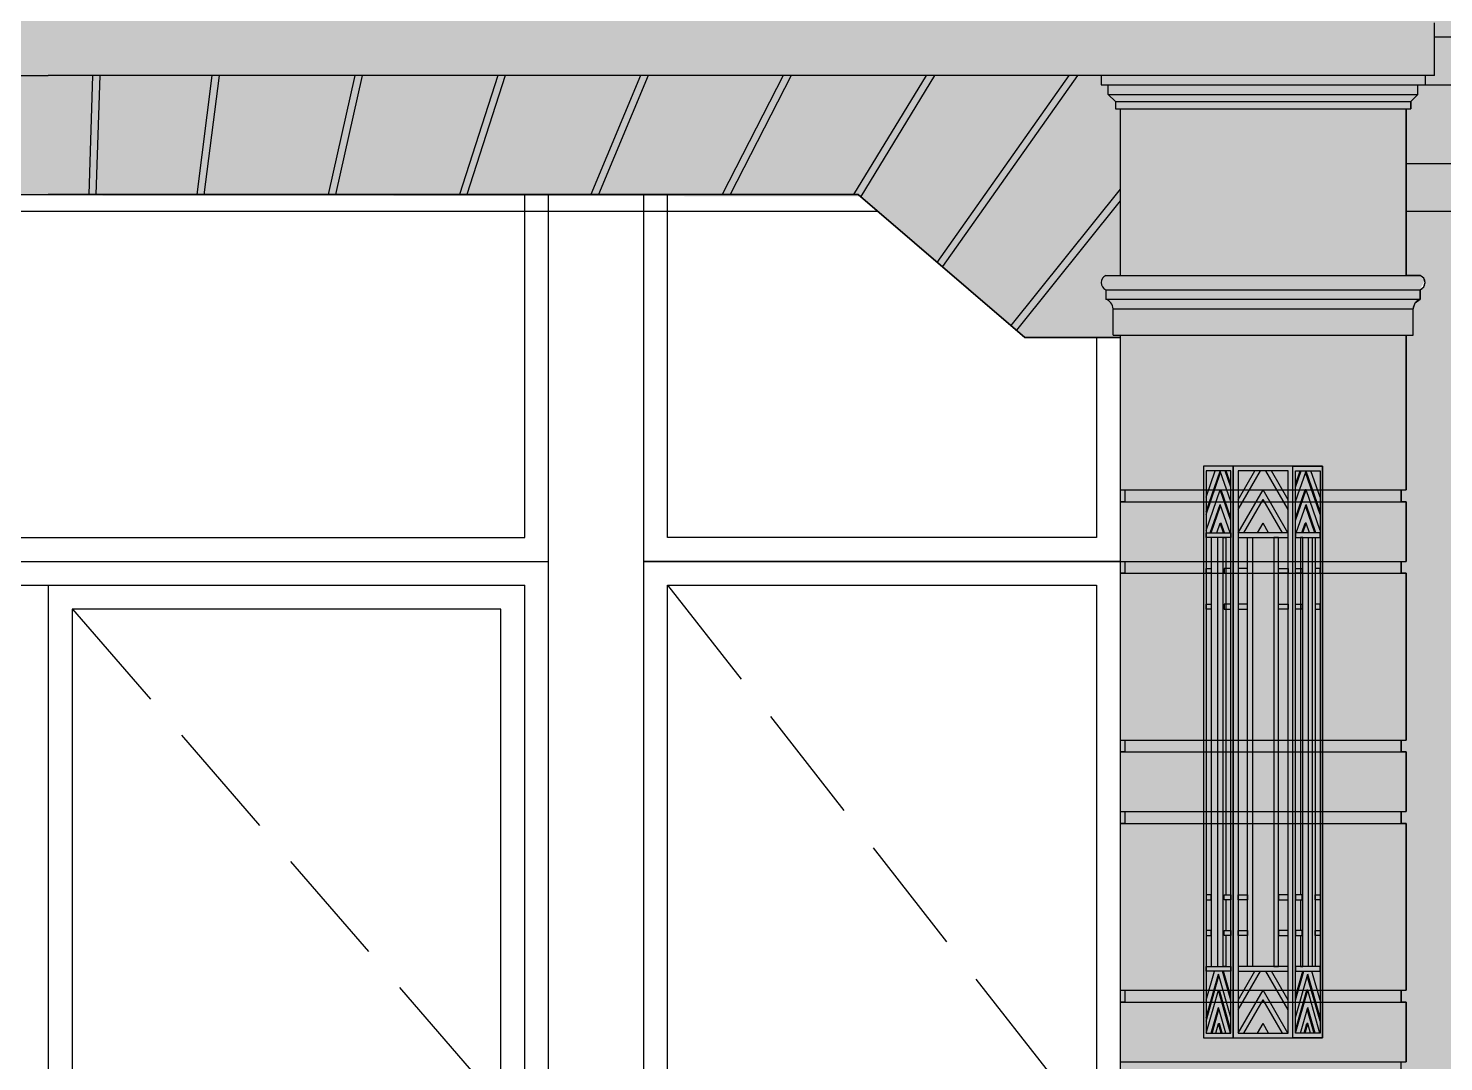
# Model space of a CAD drawing. Extents: x -12446 to 284554, y -295110 to 165007.
# Drawn here: x 18462 to 21433, y -260904 to -258736 of the extents above; entities that cross this region are included whole.
import ezdxf

# ---------------------------------------------------------------- set-up
doc = ezdxf.new("R2010")
doc.units = 0
doc.header["$LTSCALE"] = 1000
doc.linetypes.add('AX-14-E$0$AX-85-M02$0$DASH', pattern=[0.35, 0.25, -0.1])
doc.layers.get('0').update_dxf_attribs({"linetype": 'CONTINUOUS'})
for name, color, linetype in [('A-Anno-Note', 241, 'CONTINUOUS'), ('AX-14-comp-tc$0$AX-T-LMCZ-Z$1$AX-13-E01-E03$0$家具与填充', 251, 'CONTINUOUS'), ('AX-14-E$0$A-Detl-Fine', 152, 'CONTINUOUS'), ('AX-14-E$0$A-Detl-Patt', 8, 'CONTINUOUS'), ('AX-14-E$0$A-Detl-Thin', 131, 'CONTINUOUS'), ('AX-14-E$0$A-elev-MAIN', 4, 'CONTINUOUS'), ('AX-14-E$0$A-elev-XFINE', 8, 'CONTINUOUS'), ('AX-14-E$0$装饰灯具', 253, 'CONTINUOUS')]:
    doc.layers.add(name, color=color, linetype=linetype)

# ---------------------------------------------------------------- blocks, each defined once
blk = doc.blocks.new('AX-14-E$0$AGSSHDSHDHDHD')
at = {"layer": 'AX-14-E$0$A-Detl-Thin'}
for p, q in [((12050.00013295919, 100.0001289033098), (20650.00013281891, 100.0001289033098)), ((12050.00013295919, 0.0001289033098146319), (20650.00013281891, 0.0001289033098146319))]:
    blk.add_line(p, q, dxfattribs=at)
blk = doc.blocks.new('AX-14-E$0$A$C78EB6178')
at = {"layer": 'AX-14-E$0$A-Detl-Fine'}
for points in [[(15499.99424889125, 2750.001030202431), (17499.99424889125, 2750.001030202431), (17499.99424889125, 3550.001030202315), (15499.99424889125, 3550.001030202315)], [(17799.99556370638, 3550.001085211348), (18699.99556370638, 3550.001085211348), (18699.99556370638, 2750.001085211465), (17799.99556370638, 2750.001085211465)], [(17799.99556370638, 2650.001085211465), (18699.99556370638, 2650.001085211465), (18699.99556370638, 350.0010852113483), (17799.99556370638, 350.0010852113483)], [(17449.99424889125, 2600.001030202431), (16549.99424889125, 2600.001030202431), (16549.99424889125, 403.0009717717185), (17449.99424889125, 403.0009717717185)]]:
    blk.add_lwpolyline(points, close=True, dxfattribs=at)
for points in [[(16499.99424889125, 2650.001030202431), (16499.99424889125, 353.0009717717185), (15499.99424889125, 353.0009717717185), (15499.99424889125, 2650.001030202431), (17499.99424889125, 2650.001030202431)], [(16499.99424889125, 2650.001030202431), (16499.99424889125, 353.0009717717185), (17499.99424889125, 353.0009717717185), (17499.99424889125, 2650.001030202431)]]:
    blk.add_lwpolyline(points, dxfattribs=at)
at = {"layer": 'AX-14-E$0$A-Detl-Patt', "linetype": 'AX-14-E$0$AX-85-M02$0$DASH'}
for points in [[(17799.99556370638, 2650.001085211465), (18699.99556370638, 1500.001085211348), (17799.99556370638, 350.0010852113483)], [(16550.84170651913, 2600.001030202431), (17499.99424889125, 1501.501000987075), (16499.99424889125, 353.0009717717185)]]:
    blk.add_lwpolyline(points, dxfattribs=at)
at = {"layer": 'AX-14-E$0$A-Detl-Thin'}
for points in [[(17549.99424889125, 300.0010302023147), (17549.99424889125, 3600.001030202315), (15449.99424889125, 3600.001030202315), (15449.99424889125, 300.0010302023147)], [(17749.99556370638, 3600.001085211348), (18749.99556370638, 3600.001085211348), (18749.99556370638, 2700.001085211465), (17749.99556370638, 2700.001085211465)], [(17749.99556370638, 2700.001085211465), (18749.99556370638, 2700.001085211465), (18749.99556370638, 300.0010852113483), (17749.99556370638, 300.0010852113483)]]:
    blk.add_lwpolyline(points, close=True, dxfattribs=at)
blk.add_lwpolyline([(15449.99424889218, 2700.001030202431), (17549.99424889125, 2700.001030202431)], dxfattribs=at)
blk = doc.blocks.new('AX-14-E$0$灯具正立面')
at = {"layer": 'AX-14-E$0$装饰灯具'}
for p, q in [((-119.7000105999177, 1135), (-100.5664439992979, 1190)), ((-119.7000105999177, 1104.564955469745), (-90.12995312619023, 1189.564955469803)), ((-67.79998940008227, 1125.37681791198), (-90.12995312619023, 1189.564955469803)), ((-67.79998940008227, 1155.81186244206), (-79.69346225308254, 1190)), ((-67.79998940008227, 1161.560921271301), (-77.69346225308254, 1190)), ((-52.5, 1129.067332602222), (-17.32050807564519, 1190)), ((-52.5, 1109.067332602222), (-5.773502691881731, 1190)), ((52.5, 1109.067332602222), (5.773502691881731, 1190)), ((52.5, 1129.067332602222), (17.32050807564519, 1190)), ((67.79998940008227, 1155.81186244206), (79.69346225308254, 1190)), ((67.79998940008227, 1161.560921271301), (77.69346225308254, 1190)), ((67.79998940008227, 1125.37681791198), (90.12995312619023, 1189.564955469803)), ((119.7000105999177, 1104.564955469745), (90.12995312619023, 1189.564955469803)), ((119.7000105999177, 1135), (100.5664439992979, 1190)), ((-119.7000105999177, 1098.477946563798), (-89.07116957800463, 1186.521451016888)), ((119.7000105999177, 1098.477946563798), (89.07116957800463, 1186.521451016888)), ((-119.7000105999177, 1065), (-90.12995312619023, 1150)), ((-67.79998940008227, 1085.81186244206), (-90.12995312619023, 1150)), ((-90.12995312619023, 1150), (-88.12995312619023, 1150)), ((-67.79998940008227, 1091.560921271286), (-88.12995312619023, 1150)), ((-51.96152422681917, 1060), (0, 1150)), ((-40.4145188430557, 1060), (0, 1129.999999999942)), ((51.96152422681917, 1060), (0, 1150)), ((40.4145188430557, 1060), (0, 1129.999999999942)), ((67.79998940008227, 1085.81186244206), (90.12995312619023, 1150)), ((67.79998940008227, 1091.560921271286), (88.12995312619023, 1150)), ((119.7000105999177, 1065), (90.12995312619023, 1150)), ((-110.8515902634244, 1060), (-90.12995312619023, 1119.564955469803)), ((-108.7340231670532, 1060), (-89.07116957800463, 1116.52145101683)), ((-69.40831598895602, 1060), (-90.12995312619023, 1119.564955469803)), ((69.40831598895602, 1060), (90.12995312619023, 1119.564955469803)), ((108.7340231670532, 1060), (89.07116957800463, 1116.52145101683)), ((110.8515902634244, 1060), (90.12995312619023, 1119.564955469803)), ((-97.08761370822322, 1060), (-90.12995312619023, 1080)), ((-83.17229254415724, 1060), (-90.12995312619023, 1080)), ((-90.12995312619023, 1080), (-88.12995312619023, 1080)), ((-81.17229254415724, 1060), (-88.12995312619023, 1080)), ((-11.54700538376346, 1060), (0, 1080)), ((11.54700538376346, 1060), (0, 1080)), ((81.17229254415724, 1060), (88.12995312619023, 1080)), ((83.17229254415724, 1060), (90.12995312619023, 1080)), ((90.12995312619023, 1080), (88.12995312619023, 1080)), ((97.08761370822322, 1060), (90.12995312619023, 1080)), ((-119.7000105999177, 79.06733260222245), (-102.3112832030747, 140)), ((-119.7000105999177, 42.62690119433682), (-93.75, 133.5595685921726)), ((-119.7000105999177, 35.33881491282955), (-92.71007715561427, 129.9155254514189)), ((-67.79998940008227, 42.62690119433682), (-93.75, 133.5595685921726)), ((-67.79998940008227, 79.06733260222245), (-85.18871679692529, 140)), ((-67.79998940008227, 86.35541888372973), (-83.10887110815383, 140)), ((-52.5, 79.06733260222245), (-17.32050807564519, 140)), ((-52.5, 59.06733260222245), (-5.773502691881731, 140)), ((52.5, 59.06733260222245), (5.773502691881731, 140)), ((52.5, 79.06733260222245), (17.32050807564519, 140)), ((67.79998940008227, 79.06733260222245), (85.18871679692529, 140)), ((67.79998940008227, 86.35541888372973), (83.10887110815383, 140)), ((67.79998940008227, 42.62690119433682), (93.75, 133.5595685921726)), ((119.7000105999177, 35.33881491282955), (92.71007715561427, 129.9155254514189)), ((119.7000105999177, 42.62690119433682), (93.75, 133.5595685921726)), ((119.7000105999177, 79.06733260222245), (102.3112832030747, 140)), ((-119.4338496089913, 10), (-93.75, 100.0000000003492)), ((-68.0661503910087, 10), (-93.75, 100.0000000003492)), ((-93.75, 100.0000000003492), (-91.67015431122854, 100.0000000003492)), ((-67.79998940008227, 16.35541888361331), (-91.67015431122854, 100.0000000003492)), ((-51.96152422681917, 10), (0, 100)), ((51.96152422681917, 10), (0, 100)), ((67.79998940008227, 16.35541888361331), (91.67015431122854, 100.0000000003492)), ((68.0661503910087, 10), (93.75, 100.0000000003492)), ((93.75, 100.0000000003492), (91.67015431122854, 100.0000000003492)), ((119.4338496089913, 10), (93.75, 100.0000000003492)), ((-109.0346211649012, 10), (-93.75, 63.55956859217258)), ((-107.1114015618805, 9.451159077230841), (-92.71007715561427, 59.91552545136074)), ((-78.46537883509882, 10), (-93.75, 63.55956859217258)), ((-40.4145188430557, 10), (0, 79.99999999994179)), ((40.4145188430557, 10), (0, 79.99999999994179)), ((78.46537883509882, 10), (93.75, 63.55956859217258)), ((107.1114015618805, 9.451159077230841), (92.71007715561427, 59.91552545136074)), ((109.0346211649012, 10), (93.75, 63.55956859217258)), ((-99.45752213546075, 10), (-93.75, 30.00000000034925)), ((-88.04247786453925, 10), (-93.75, 30.00000000034925)), ((-93.75, 30.00000000034925), (-91.67015431122854, 30.00000000034925)), ((-85.9626321757678, 10), (-91.67015431122854, 30.00000000034925)), ((-11.54700538376346, 10), (0, 30)), ((11.54700538376346, 10), (0, 30)), ((85.9626321757678, 10), (91.67015431122854, 30.00000000034925)), ((88.04247786453925, 10), (93.75, 30.00000000034925)), ((93.75, 30.00000000034925), (91.67015431122854, 30.00000000034925)), ((99.45752213546075, 10), (93.75, 30.00000000034925))]:
    blk.add_line(p, q, dxfattribs=at)
for points in [[(-62.5, 1200), (-125, 1200), (-125, 0), (-62.5, 0)], [(-125, 1200), (125, 1200), (125, 0), (-125, 0)], [(-67.79998940008227, 1190), (-119.7000105999177, 1190), (-119.7000105999177, 10), (-67.79998940008227, 10)], [(-62.5, 1200), (62.5, 1200), (62.5, 0), (-62.5, 0)], [(-52.5, 1190), (52.5, 1190), (52.5, 10), (-52.5, 10)], [(62.5, 1200), (125, 1200), (125, 0), (62.5, 0)], [(67.79998940008227, 1190), (119.7000105999177, 1190), (119.7000105999177, 10), (67.79998940008227, 10)], [(-67.79998940008227, 1050), (-119.7000105999177, 1050), (-119.7000105999177, 1060), (-67.79998940008227, 1060)], [(-109.100031799986, 150), (-103.8000423997873, 150), (-103.8000423997873, 1050), (-109.100031799986, 1050)], [(-109.100031799986, 150), (-95.32005935977213, 150), (-95.32005935977213, 1050), (-109.100031799986, 1050)], [(-52.5, 1060), (52.5, 1060), (52.5, 1050), (-52.5, 1050)], [(-32.5, 150), (-32.5, 1050), (-22.5, 1050), (-22.5, 150)], [(32.5, 150), (32.5, 1050), (22.5, 1050), (22.5, 150)], [(67.79998940008227, 1050), (119.7000105999177, 1050), (119.7000105999177, 1060), (67.79998940008227, 1060)], [(109.100031799986, 150), (95.32005935977213, 150), (95.32005935977213, 1050), (109.100031799986, 1050)], [(-119.7000105999177, 985), (-109.100031799986, 985), (-109.100031799986, 975), (-119.7000105999177, 975)], [(-67.79998940008227, 985), (-81.69995759997983, 985), (-81.69995759997983, 975), (-67.79998940008227, 975)], [(-52.5, 975), (-32.5, 975.0000000001164), (-32.5, 985.0000000001164), (-52.5, 985)], [(52.5, 975), (32.5, 975.0000000001164), (32.5, 985.0000000001164), (52.5, 985)], [(67.79998940008227, 985), (81.69995759997983, 985), (81.69995759997983, 975), (67.79998940008227, 975)], [(119.7000105999177, 985), (109.100031799986, 985), (109.100031799986, 975), (119.7000105999177, 975)], [(-119.7000105999177, 910), (-109.100031799986, 910), (-109.100031799986, 900), (-119.7000105999177, 900)], [(-67.79998940008227, 910), (-81.69995759997983, 910), (-81.69995759997983, 900), (-67.79998940008227, 900)], [(-52.5, 900), (-32.5, 900.0000000001164), (-32.5, 910.0000000001164), (-52.5, 910)], [(52.5, 900), (32.5, 900.0000000001164), (32.5, 910.0000000001164), (52.5, 910)], [(67.79998940008227, 910), (81.69995759997983, 910), (81.69995759997983, 900), (67.79998940008227, 900)], [(119.7000105999177, 910), (109.100031799986, 910), (109.100031799986, 900), (119.7000105999177, 900)], [(-119.7000105999177, 290), (-109.100031799986, 290), (-109.100031799986, 300), (-119.7000105999177, 300)], [(-67.79998940008227, 290), (-81.69995759997983, 290), (-81.69995759997983, 300), (-67.79998940008227, 300)], [(-52.5, 300), (-32.5, 299.9999999998836), (-32.5, 289.9999999998836), (-52.5, 290)], [(52.5, 300), (32.5, 299.9999999998836), (32.5, 289.9999999998836), (52.5, 290)], [(67.79998940008227, 290), (81.69995759997983, 290), (81.69995759997983, 300), (67.79998940008227, 300)], [(119.7000105999177, 290), (109.100031799986, 290), (109.100031799986, 300), (119.7000105999177, 300)], [(-119.7000105999177, 215), (-109.100031799986, 215), (-109.100031799986, 225), (-119.7000105999177, 225)], [(-67.79998940008227, 215), (-81.69995759997983, 215), (-81.69995759997983, 225), (-67.79998940008227, 225)], [(-52.5, 225), (-32.5, 224.9999999998836), (-32.5, 214.9999999998836), (-52.5, 215)], [(52.5, 225), (32.5, 224.9999999998836), (32.5, 214.9999999998836), (52.5, 215)], [(67.79998940008227, 215), (81.69995759997983, 215), (81.69995759997983, 225), (67.79998940008227, 225)], [(119.7000105999177, 215), (109.100031799986, 215), (109.100031799986, 225), (119.7000105999177, 225)], [(-67.79998940008227, 140), (-119.7000105999177, 140), (-119.7000105999177, 150), (-67.79998940008227, 150)], [(-52.5, 150), (52.5, 150), (52.5, 140), (-52.5, 140)], [(67.79998940008227, 140), (119.7000105999177, 140), (119.7000105999177, 150), (67.79998940008227, 150)]]:
    blk.add_lwpolyline(points, close=True, dxfattribs=at)
for points in [[(90.12995312619023, 1150), (88.12995312619023, 1150)], [(-78.39996820001397, 215), (-78.39996820001397, 150), (-83.69995759997983, 150), (-83.69995759997983, 1050), (-78.39996820001397, 1050), (-78.39996820001397, 300)], [(78.39996820001397, 215), (78.39996820001397, 150), (83.69995759997983, 150), (83.69995759997983, 1050), (78.39996820001397, 1050), (78.39996820001397, 300)], [(-78.39996820001397, 290), (-78.39996820001397, 225)], [(78.39996820001397, 290), (78.39996820001397, 225)]]:
    blk.add_lwpolyline(points, dxfattribs=at)
blk = doc.blocks.new('AX-14-E$0$srjrewhretrhre')
at = {"color": 6}
blk.add_wipeout([(74336.15746039373, 138072.78059375333), (74336.15746039373, 137207.78059375318), (75926.14936859017, 137207.7805937532), (75926.14936859017, 137127.78059375333), (75946.14936859017, 137127.78059375333), (75946.14936859017, 137107.78059375333), (75961.14936859017, 137107.78059375333), (75961.14936859017, 137087.78059375333), (75976.14936859017, 137072.78059375333), (75976.14936859017, 137057.78059375333), (75986.14936859017, 137057.78059375333), (75986.14936859017, 136707.78059375333), (75956.36653167602, 136707.7805937533), (75949.00500575651, 136701.91699028332), (75946.39502308726, 136692.78059375338), (75948.91343806239, 136683.69062124976), (75956.14936858995, 136677.7805937535), (75956.14936858995, 136657.78059375333), (75966.89253723672, 136650.21297023832), (75971.14936859043, 136637.78059375333), (75971.14936859015, 136582.78059375333), (75986.14936859017, 136582.78059375333), (75986.14936859017, 136257.7805937532), (75996.14936859017, 136257.7805937532), (75996.14936859017, 136232.7805937532), (75986.14936859017, 136232.7805937532), (75986.14936859017, 136107.7805937532), (75996.14936859017, 136107.7805937532), (75996.14936859017, 136082.7805937532), (75986.14936859017, 136082.7805937532), (75986.14936859017, 135732.7805937532), (75996.14936859017, 135732.7805937532), (75996.14936859017, 135707.7805937532), (75986.14936859017, 135707.7805937532), (75986.14936859017, 135582.7805937532), (75996.14936859017, 135582.7805937532), (75996.14936859017, 135557.7805937532), (75986.14936859017, 135557.7805937532), (75986.14936859017, 135207.7805937532), (75996.14936859017, 135207.7805937532), (75996.14936859017, 135182.7805937532), (75986.14936859017, 135182.78059375318), (75986.14936859063, 135057.7805937532), (75996.1493685897, 135057.78059375286), (75996.14936859017, 135032.7805937532), (75986.14936859065, 135032.7805937532), (75986.14936859017, 134682.7805937532), (75996.14936859017, 134682.7805937532), (75996.14936859017, 134657.7805937532), (75986.14936859063, 134657.7805937532), (75986.14936859063, 134532.7805937532), (75996.14936859017, 134532.7805937532), (75996.14936859017, 134507.7805937532), (75986.14936859063, 134507.7805937532), (75986.14936859017, 134207.78059375333), (75976.14936859017, 134207.78059375336), (75970.40562701794, 134193.5243353252), (75956.14936858986, 134187.7805937538), (75956.14936859017, 134182.78059375333), (75942.00723296644, 134176.92272937705), (75936.14936859017, 134162.78059375333), (75942.00723296644, 134148.6384581296), (75956.14936859017, 134142.78059375333), (75956.1493685916, 134137.78059375333), (75971.09837498196, 134113.9747543896), (75962.06858667741, 134094.08080408134), (75941.14936858682, 134087.78059375376), (75936.14936859017, 134087.78059375333), (75936.14936859878, 134082.780593755), (75917.58014953164, 134074.28062588745), (75902.63854814909, 134051.5501458723), (75903.10084806968, 134027.72280747653), (75916.14936859508, 134007.78059374934), (75916.14936859017, 133407.78059375333), (76656.14936859017, 133407.78059375333), (76656.14936859017, 134007.78059375333), (76669.47614641604, 134045.280593753), (76659.24823763201, 134070.14859854258), (76636.14936859004, 134082.7805937527), (76636.14936859017, 134087.78059375333), (76631.14936859402, 134087.78059375368), (76610.23015050316, 134094.0808040813), (76601.2003621985, 134113.97475438984), (76616.14936858795, 134137.78059375333), (76616.14936858795, 134142.78059375333), (76630.2915042131, 134148.63845812881), (76636.14936859017, 134162.78059375333), (76630.29150421389, 134176.92272937705), (76616.14936859017, 134182.78059375333), (76616.14936859047, 134187.7805937538), (76601.89311016198, 134193.52433532558), (76596.14936859017, 134207.78059375408), (76586.14936859017, 134207.78059375408), (76586.14936859017, 134507.7805937532), (76576.14936859017, 134507.7805937532), (76576.14936859017, 134532.7805937532), (76586.14936859017, 134532.7805937532), (76586.14936859017, 134657.7805937532), (76576.14936859017, 134657.7805937532), (76576.14936859017, 134682.7805937532), (76586.14936859017, 134682.7805937532), (76586.14936859017, 135032.7805937532), (76576.14936859017, 135032.78059375338), (76576.14936859063, 135057.78059375286), (76586.14936859017, 135057.7805937532), (76586.14936859017, 135182.7805937532), (76576.14936859017, 135182.7805937532), (76576.14936859017, 135207.7805937532), (76586.14936859065, 135207.7805937532), (76586.14936859065, 135557.7805937532), (76576.14936859017, 135557.7805937532), (76576.14936859017, 135582.7805937532), (76586.14936859017, 135582.7805937532), (76586.14936859017, 135707.7805937532), (76576.14936859017, 135707.7805937532), (76576.14936859017, 135732.7805937532), (76586.14936859017, 135732.7805937532), (76586.14936859017, 136082.7805937532), (76576.14936859017, 136082.7805937532), (76576.14936859017, 136107.7805937532), (76586.14936859017, 136107.7805937532), (76586.14936859017, 136232.7805937532), (76576.14936859017, 136232.7805937532), (76576.14936859017, 136257.7805937532), (76586.14936859017, 136257.7805937532), (76586.14936859017, 136577.78059375333), (76786.14936859017, 136577.78059375333), (77136.14936859062, 136877.78059375333), (80536.02289517099, 136877.78059375333), (80886.02289517147, 136577.78059375333), (81086.02289517147, 136577.78059375333), (81086.02289517147, 136257.7805937532), (81096.02289517147, 136257.7805937532), (81096.02289517147, 136232.7805937532), (81086.02289517147, 136232.7805937532), (81086.022895171, 136107.7805937532), (81096.02289517147, 136107.7805937532), (81096.02289517147, 136082.7805937532), (81086.02289517147, 136082.7805937532), (81086.022895171, 135732.7805937532), (81096.02289517147, 135732.7805937532), (81096.02289517147, 135707.7805937532), (81086.02289517147, 135707.7805937532), (81086.02289517147, 135582.7805937532), (81096.02289517147, 135582.7805937532), (81096.02289517147, 135557.7805937532), (81086.02289517147, 135557.7805937532), (81086.02289517147, 135207.7805937532), (81096.02289517147, 135207.7805937532), (81096.02289517147, 135182.7805937532), (81086.02289517147, 135182.7805937532), (81086.02289517147, 135057.7805937532), (81096.022895171, 135057.78059375286), (81096.02289517147, 135032.78059375286), (81086.02289517147, 135032.78059375286), (81086.02289517147, 134682.7805937532), (81096.02289517147, 134682.7805937532), (81096.02289517147, 134657.7805937532), (81086.02289517147, 134657.7805937532), (81086.02289517147, 134532.7805937532), (81096.02289517147, 134532.7805937532), (81096.02289517147, 134507.7805937532), (81086.02289517147, 134507.7805937532), (81086.02289517147, 134207.78059375333), (81076.02658887957, 134207.39987152722), (81070.27915359965, 134193.5243353256), (81056.02289517148, 134187.7805937538), (81056.02289517147, 134182.78059375333), (81041.88075954774, 134176.92272937705), (81036.02289517147, 134162.78059375333), (81041.88075954774, 134148.6384581296), (81056.02289517147, 134142.78059375333), (81056.02289516592, 134137.78059375705), (81068.72853558275, 134124.6307188785), (81069.85726960398, 134106.3802814253), (81058.8688196685, 134091.76499915853), (81041.02289516761, 134087.78059375368), (81036.02289517147, 134087.78059375333), (81036.02289517799, 134082.78059375333), (81014.77722531601, 134071.98349746515), (81002.51207473082, 134051.5501458736), (81002.97437464996, 134027.7228074799), (81016.02289517237, 134007.78059375333), (81016.02289517237, 133407.78059375333), (81756.02289517147, 133407.78059375333), (81756.02289517147, 134007.7805937536), (81769.0714156929, 134027.72280747961), (81769.53371561252, 134051.5501458723), (81757.26856503001, 134071.983497463), (81736.02289517145, 134082.78059375333), (81736.02289517145, 134087.78059375333), (81731.02289517148, 134087.78059375333), (81713.17697067278, 134091.76499915947), (81702.18852073886, 134106.38028142505), (81703.3172547585, 134124.63071887472), (81716.02289517004, 134137.78059375333), (81716.02289517147, 134142.78059375333), (81730.1650307952, 134148.6384581296), (81736.02289517145, 134162.78059375333), (81730.1650307952, 134176.92272937705), (81716.02289517147, 134182.78059375333), (81716.02289514645, 134187.7805937533), (81701.76663673471, 134193.52433533416), (81696.02289517142, 134207.78059375295), (81686.02289517147, 134207.78059375292), (81686.022895171, 134507.7805937532), (81676.02289517145, 134507.7805937532), (81676.02289517145, 134532.7805937532), (81686.022895171, 134532.7805937532), (81686.02289517147, 134657.7805937532), (81676.02289517145, 134657.7805937532), (81676.02289517145, 134682.7805937532), (81686.02289517147, 134682.7805937532), (81686.022895171, 135032.7805937532), (81676.02289517145, 135032.78059375338), (81676.02289517145, 135057.7805937532), (81686.02289517099, 135057.78059375318), (81686.02289517147, 135182.7805937532), (81676.02289517145, 135182.7805937532), (81676.02289517145, 135207.7805937532), (81686.02289517147, 135207.7805937532), (81686.02289517147, 135557.7805937532), (81676.02289517145, 135557.7805937532), (81676.02289517145, 135582.7805937532), (81686.02289517147, 135582.7805937532), (81686.02289517147, 135707.7805937532), (81676.02289517145, 135707.7805937532), (81676.02289517145, 135732.7805937532), (81686.02289517147, 135732.7805937532), (81686.02289517147, 136082.7805937532), (81676.02289517145, 136082.7805937532), (81676.02289517145, 136107.7805937532), (81686.02289517147, 136107.7805937532), (81686.02289517147, 136232.7805937532), (81676.02289517145, 136232.7805937532), (81676.02289517145, 136257.7805937532), (81686.02289517147, 136257.7805937532), (81686.02289517147, 136582.78059375333), (81701.02289517145, 136582.78059375333), (81701.022895171, 136637.78059375333), (81705.27972652469, 136650.21297023803), (81716.022895171, 136657.78059375333), (81716.02289517147, 136677.78059375333), (81723.32511827593, 136683.78975377866), (81726.02255544928, 136692.85376498636), (81723.19418325079, 136701.87777613345), (81715.80573208556, 136707.7805937534), (81686.02289517147, 136707.78059375333), (81686.02289517147, 137057.78059375333), (81696.02289517147, 137057.78059375333), (81696.02289517147, 137072.78059375333), (81711.02289517147, 137087.78059375333), (81711.02289517147, 137107.78059375333), (81726.02289517147, 137107.78059375333), (81726.02289517147, 137127.78059375333), (81746.02289517147, 137127.78059375333), (81746.02289517147, 137207.7805937532), (83386.15394085794, 137207.78059375315), (83386.15394085794, 138072.78059375333)], dxfattribs=at).dxf.layer = 'AX-14-E$0$A-Detl-Thin'
at = {"layer": 'AX-14-E$0$A-Detl-Thin', "color": 6}
for points in [[(77136.14936859063, 136877.7805937534), (80536.022895171, 136877.7805937534), (80886.02289517147, 136577.7805937534), (81086.02289517147, 136577.7805937534), (81086.02289517147, 136257.7805937533), (81096.02289517147, 136257.7805937533), (81096.02289517147, 136232.7805937533), (81086.02289517147, 136232.7805937533), (81086.022895171, 136107.7805937533), (81096.02289517147, 136107.7805937533), (81096.02289517147, 136082.7805937533), (81086.02289517147, 136082.7805937533), (81086.022895171, 135732.7805937533), (81096.02289517147, 135732.7805937533), (81096.02289517147, 135707.7805937533), (81086.02289517147, 135707.7805937533), (81086.02289517147, 135582.7805937533), (81096.02289517147, 135582.7805937533), (81096.02289517147, 135557.7805937533), (81086.02289517147, 135557.7805937533), (81086.02289517147, 135207.7805937533), (81096.02289517147, 135207.7805937533), (81096.02289517147, 135182.7805937533), (81086.02289517147, 135182.7805937533), (81086.02289517147, 135057.7805937533), (81096.022895171, 135057.7805937529)], [(81676.02289517147, 135032.7805937534), (81676.02289517147, 135057.7805937533), (81686.02289517099, 135057.7805937532), (81686.02289517147, 135182.7805937533), (81676.02289517147, 135182.7805937533), (81676.02289517147, 135207.7805937533), (81686.02289517147, 135207.7805937533), (81686.02289517147, 135557.7805937533), (81676.02289517147, 135557.7805937533), (81676.02289517147, 135582.7805937533), (81686.02289517147, 135582.7805937533), (81686.02289517147, 135707.7805937533), (81676.02289517147, 135707.7805937533), (81676.02289517147, 135732.7805937533), (81686.02289517147, 135732.7805937533), (81686.02289517147, 136082.7805937533), (81676.02289517147, 136082.7805937533), (81676.02289517147, 136107.7805937533), (81686.02289517147, 136107.7805937533), (81686.02289517147, 136232.7805937533), (81676.02289517147, 136232.7805937533), (81676.02289517147, 136257.7805937533), (81686.02289517147, 136257.7805937533), (81686.02289517147, 136582.7805937534), (81701.02289517147, 136582.7805937534), (81701.022895171, 136637.7805937534), (81705.2797265247, 136650.2129702381), (81716.022895171, 136657.7805937534), (81716.02289517147, 136677.7805937534), (81723.32511827594, 136683.7897537787), (81726.02255544928, 136692.8537649864), (81723.19418325079, 136701.8777761335), (81715.80573208556, 136707.7805937535), (81686.02289517147, 136707.7805937534), (81686.02289517147, 137057.7805937534), (81696.02289517147, 137057.7805937534), (81696.02289517147, 137072.7805937534), (81711.02289517147, 137087.7805937534), (81711.02289517147, 137107.7805937534), (81726.02289517147, 137107.7805937534), (81726.02289517147, 137107.7805937534), (81746.02289517147, 137107.7805937534), (81746.02289517147, 137107.7805937534), (83386.15394085796, 137107.7805937535)]]:
    blk.add_lwpolyline(points, dxfattribs=at)
at = {"layer": 'AX-14-E$0$A-elev-MAIN'}
for p, q in [((81746.02289517147, 137127.7805937534), (81746.02289517147, 137237.7805937533)), ((83386.15394085796, 137207.7805937532), (81746.02289517145, 137207.7805937533)), ((75926.14936859017, 137127.7805937534), (78836.08613188083, 137127.7805937534)), ((81746.02289517145, 137127.7805937534), (78836.08613188083, 137127.7805937534)), ((78921.67445930412, 136877.7805937534), (78929.78354221523, 137127.7805937534)), ((78936.67446137748, 136877.5374491406), (78944.78354428858, 137127.5374491406)), ((79179.72573296887, 137127.7805937534), (79147.5781885193, 136877.7805937534)), ((79194.84924025425, 137127.7805937534), (79162.57869283516, 136876.8240434817)), ((79479.60040780737, 137127.7805937534), (79423.41440181933, 136877.7805937534)), ((79494.97456541577, 137127.7805937534), (79438.78855942773, 136877.7805937534)), ((79779.41078878373, 137127.7805937534), (79699.18632125725, 136877.7805937534)), ((79795.16418443939, 137127.7805937534), (79714.93971691288, 136877.7805937534)), ((80079.16137545435, 137127.7805937534), (79974.8984463894, 136877.7805937534)), ((80095.41359776877, 137127.7805937534), (79991.15066870382, 136877.7805937534)), ((80378.85747343556, 137127.7805937534), (80250.55608283215, 136877.7805937534)), ((80395.71749978758, 137127.7805937534), (80267.41610918417, 136877.7805937534)), ((80678.50473718469, 137127.7805937534), (80526.1648850428, 136877.7805937534)), ((80696.07023603846, 137127.7805937534), (80541.3522348136, 136873.8778902757)), ((80978.10879506085, 137127.7805937534), (80701.19256066984, 136735.2773593523)), ((80996.4661781623, 137127.7805937534), (80713.44920960268, 136726.6301310717)), ((81046.02289517147, 137127.7805937534), (81046.02289517147, 137107.7805937534)), ((81726.02289517147, 137127.7805937534), (81726.02289517147, 137107.7805937534)), ((81061.02289517147, 137087.7805937534), (81061.02289517147, 137107.7805937534)), ((81076.02289517147, 137072.7805937534), (81061.02289517147, 137087.7805937534)), ((81696.02289517147, 137072.7805937534), (81711.02289517147, 137087.7805937534)), ((81711.02289517147, 137087.7805937534), (81711.02289517147, 137107.7805937534)), ((81076.02289517147, 137072.7805937534), (81076.02289517147, 137057.7805937534)), ((81076.02289517147, 137057.7805937534), (81696.02289517147, 137057.7805937534)), ((81086.02289517147, 137057.7805937534), (81086.02289517147, 136707.7805937534)), ((81686.02289517147, 137057.7805937534), (81686.02289517147, 136707.7805937534)), ((81696.02289517147, 137072.7805937534), (81696.02289517147, 137057.7805937534)), ((77136.14936859063, 136877.7805937534), (78836.08613188083, 136877.7805937534)), ((80536.022895171, 136877.7805937534), (78836.08613188083, 136877.7805937534)), ((80886.02289517147, 136577.7805937534), (80536.022895171, 136877.7805937534)), ((81086.0228951715, 136888.7136678512), (80856.66850438535, 136602.6168696469)), ((81086.0228951715, 136864.7323867772), (80868.37201295861, 136593.2345518589)), ((81056.2400582574, 136707.7805937534), (81715.80573208553, 136707.7805937534)), ((81056.02289517147, 136677.7805937534), (81056.02289517147, 136657.7805937534)), ((81716.02289517147, 136677.7805937534), (81716.02289517147, 136657.7805937534)), ((81071.02289517147, 136582.7805937534), (81071.02289517147, 136637.7805937534)), ((81701.02289517147, 136582.7805937534), (81701.02289517147, 136637.7805937534)), ((81086.02289517147, 136577.7805937534), (80886.02289517147, 136577.7805937534)), ((81071.02289517147, 136582.7805937534), (81701.02289517147, 136582.7805937534)), ((81086.02289517147, 136582.7805937534), (81086.022895171, 136257.7805937533)), ((81686.02289517147, 136582.7805937534), (81686.02289517147, 136257.7805937533)), ((81086.02289517147, 136257.7805937533), (81686.02289517147, 136257.7805937533)), ((81096.02289517147, 136257.7805937533), (81096.02289517147, 136232.7805937533)), ((81676.02289517147, 136257.7805937533), (81676.02289517147, 136232.7805937533)), ((81086.022895171, 136232.7805937533), (81086.022895171, 136107.7805937532)), ((81086.02289517147, 136232.7805937533), (81686.02289517147, 136232.7805937533)), ((81686.02289517147, 136232.7805937533), (81686.02289517147, 136107.7805937533)), ((81086.02289517147, 136107.7805937533), (81686.02289517147, 136107.7805937533)), ((81096.02289517147, 136107.7805937533), (81096.02289517147, 136082.7805937533)), ((81676.02289517147, 136107.7805937533), (81676.02289517147, 136082.7805937533)), ((81086.022895171, 136082.7805937532), (81086.022895171, 135732.7805937533)), ((81086.02289517147, 136082.7805937533), (81686.02289517147, 136082.7805937533)), ((81686.02289517147, 136082.7805937533), (81686.02289517147, 135732.7805937533)), ((81086.02289517147, 135732.7805937533), (81686.02289517147, 135732.7805937533)), ((81096.02289517147, 135732.7805937533), (81096.02289517147, 135707.7805937533)), ((81676.02289517147, 135732.7805937533), (81676.02289517147, 135707.7805937533)), ((81086.022895171, 135707.7805937533), (81086.022895171, 135582.7805937533)), ((81086.02289517147, 135707.7805937533), (81686.02289517147, 135707.7805937533)), ((81686.02289517147, 135707.7805937533), (81686.02289517147, 135582.7805937533)), ((81086.02289517147, 135582.7805937533), (81686.02289517147, 135582.7805937533)), ((81096.02289517147, 135582.7805937533), (81096.02289517147, 135557.7805937533)), ((81676.02289517147, 135582.7805937533), (81676.02289517147, 135557.7805937533)), ((81086.022895171, 135557.7805937533), (81086.022895171, 135207.7805937533)), ((81086.02289517147, 135557.7805937533), (81686.02289517147, 135557.7805937533)), ((81686.02289517147, 135557.7805937533), (81686.02289517147, 135207.7805937533)), ((81086.02289517147, 135207.7805937533), (81686.02289517147, 135207.7805937533)), ((81096.02289517147, 135207.7805937533), (81096.02289517147, 135182.7805937533)), ((81676.02289517147, 135207.7805937533), (81676.02289517147, 135182.7805937533)), ((81086.022895171, 135182.7805937533), (81086.022895171, 135057.7805937533)), ((81086.02289517147, 135182.7805937533), (81686.02289517147, 135182.7805937533)), ((81686.02289517147, 135182.7805937533), (81686.022895171, 135057.7805937533)), ((81086.02289517147, 135057.7805937533), (81686.02289517147, 135057.7805937533))]:
    blk.add_line(p, q, dxfattribs=at)
for centre, radius, start, end in [((81062.2068877231, 136692.7366152539), 16.18407683409532, 111.6345524690055, 247.5359601602856), ((81709.8389026189, 136692.7366152533), 16.18407683478608, 292.464039867808, 68.36544753099447), ((81049.72745822572, 136637.4340160437), 21.29825699062758, 0.9323916291796356, 72.80740367878322), ((81722.31833211721, 136637.4340160437), 21.29825699062758, 107.1925963212168, 179.0676083708204)]:
    blk.add_arc(centre, radius, start, end, dxfattribs=at)
at = {"layer": 'AX-14-E$0$A-elev-XFINE', "color": 253, "linetype": 'Continuous'}
for p, q in [((81046.02289517147, 137107.7805937534), (81726.02289517147, 137107.7805937534)), ((81061.02289517147, 137087.7805937534), (81711.02289517147, 137087.7805937534)), ((81076.02289517147, 137072.7805937534), (81696.02289517147, 137072.7805937534)), ((81056.02289517147, 136677.7805937534), (81716.02289517147, 136677.7805937534)), ((81056.02289517147, 136657.7805937534), (81716.02289517147, 136657.7805937534)), ((81071.02289517147, 136637.7805937534), (81701.02289517147, 136637.7805937534))]:
    blk.add_line(p, q, dxfattribs=at)
at = {"layer": 'AX-14-E$0$装饰灯具', "xscale": -1}
blk.add_blockref('AX-14-E$0$灯具正立面', (81386.02289517147, 135107.7805937533), dxfattribs=at)
blk = doc.blocks.new('AX-14-comp-tc')
at = {"layer": 'AX-14-comp-tc$0$AX-T-LMCZ-Z$1$AX-13-E01-E03$0$家具与填充'}
h = blk.add_hatch(dxfattribs=at)
h.set_pattern_fill('AR-SAND', color=256, scale=24)
h.set_pattern_definition([(37.50000000000001, (-86572.63727747524, -326606.2126952698), (-1.92003755518086, 58.72958847952108), [0, -46.3296, 0, -51.816, 0, -49.53]), (7.499999999999999, (-86572.63727747524, -326606.2126952698), (53.94279397656031, 86.0190120682025), [0, -24.9936, 0, -41.7576, 0, -16.002]), (327.5, (-86610.12767747525, -326606.2126952698), (94.91908442897494, 0.172462161425484), [0, -15.24, 0, -54.864, 0, -71.628]), (317.5, (-86610.12767747525, -326606.2126952698), (91.62677429667568, 26.75151879086595), [0, -7.62, 0, -35.9664, 0, -41.148])])
h.paths.add_polyline_path([(8478.702790445503, -253742.0665604888), (8477.44201020393, -253912.0664102146), (8514.69657850251, -253988.2368576273), (8527.442184651125, -254071.7538557), (8527.44201020393, -254442.0664102142), (8577.44200928029, -254442.0664102142), (8577.44200928029, -254592.0664102142), (8652.391094617633, -254592.0664102153), (8652.391068423487, -255491.8819860087), (1002.391094686551, -255491.8819860087), (1002.391094686551, -255591.8819860086), (1022.391094686551, -255591.8819860086), (1022.391094686551, -255691.8819740865), (1072.391109687829, -255691.8819740865), (1222.391094686551, -256321.8819860086), (1272.391094686551, -256321.8819860086), (1272.391094686551, -256591.8819859418), (1252.391080968169, -256591.8819859414), (1252.391080968169, -256691.88198594), (6902.391072859842, -256691.88198594), (6902.391072859842, -256646.8812060526), (8252.541649787774, -256646.8812060526), (8252.387571967527, -268242.0665604891), (8851.970065954694, -268241.8804672961), (8851.970065954694, -266536.8804672965), (10050.68638493499, -266536.8804672965), (10050.68638493499, -268686.8804672965), (10151.10741875076, -268686.8804672965), (10151.10741875076, -266536.8804672965), (11352.39109977041, -266536.8804672965), (11352.39109977041, -268241.8804672961), (13852.39109482043, -268241.8804672961), (13852.39682763381, -256691.8822025585), (22902.39105995675, -256691.8822025519), (22926.11310842487, -266276.8819860087), (22900.94450187806, -266276.8819860084), (22901.26328666282, -268241.8804672958), (25152.38705283971, -268241.8804672961), (25152.38699696408, -256691.8825560538), (28052.39103885586, -256691.8825560538), (28052.75779278678, -256646.8819760467), (29952.39109509517, -256646.8819959717), (29952.39109509517, -256689.2827172552), (35452.39112271331, -256689.2800792456), (35452.39107599747, -256591.8819800339), (35402.39108326597, -256591.8819800338), (35402.39107245006, -256321.8819698274), (35452.39108006409, -256321.8819711794), (35602.39105912283, -255691.8819711794), (35652.39108166503, -255691.8819711795), (35652.39212232488, -255591.8814656923), (35702.39106792616, -255591.8819860087), (35702.39106792616, -255491.8819860087), (30302.39107866501, -255491.8819860087), (28046.93755201725, -255491.8819860087), (28046.9219124034, -254592.0664104595), (28121.92867581741, -254592.0664104595), (28121.92867581741, -254442.0664102142), (28171.92867489377, -254442.0664102142), (28171.92850044681, -254071.7538557), (28184.67410659519, -253988.2368576273), (28221.92867489377, -253912.0664102146), (28221.92867489377, -253742.0664102147), (27271.92867486304, -253742.0664102147), (18810.9233292405, -253741.8819860087), (18759.22901397021, -254121.8818337927), (17940.13815930797, -254121.8818337927), (17888.66652220706, -253743.518871419)])
h.paths.add_polyline_path([(1852.394621507585, -255691.8819740865), (3101.094290623063, -255691.8819740865), (3302.387411180738, -256591.8807588942), (1852.394621507585, -256591.8807588942)], flags=16)
h.paths.add_polyline_path([(4102.39109475803, -255691.8819312666), (5602.391099751781, -255691.8819312666), (5602.391099751781, -256591.8819859417), (4102.39109475803, -256591.8819859417)], flags=16)
h.paths.add_polyline_path([(9602.391094818566, -254911.8810260835), (10602.39058339488, -254911.8810260835), (10602.39058339488, -255491.8819860087), (9602.391094818566, -255491.8819860087)], flags=16)
h.paths.add_polyline_path([(9602.38542753979, -257761.8801072679), (10602.38515902622, -257761.8801072679), (10602.39114985833, -256691.8822025552), (9602.39141837167, -256691.8822025552)], flags=16)
h.paths.add_polyline_path([(9602.38542753979, -257761.8801072679), (10602.38503757105, -257761.8801072679), (10602.38503757105, -259361.8810671931), (9602.38542753979, -259361.8810671931)], flags=16)
h.paths.add_polyline_path([(10602.38503757105, -260711.8801072679), (9602.391094818799, -260711.8801072679), (9602.391094818799, -262311.8810671931), (10602.38503757105, -262311.8810671931)], flags=16)
h.paths.add_polyline_path([(9602.391094818799, -262311.8810671931), (10602.3910948188, -262311.8810671931), (10602.39373987479, -263586.8810671966), (9602.393739874795, -263586.8810671966)], flags=16)
h.paths.add_polyline_path([(9602.396640642633, -263586.8810671966), (10602.39083910672, -263586.8810671966), (10602.39083910672, -265186.8820271218), (9602.396640642633, -265186.8820271218)], flags=16)
h.paths.add_polyline_path([(8652.391094617633, -266136.8820651444), (11552.39109471915, -266136.8820651444), (11552.39109471915, -266236.8820651444), (8652.391094617633, -266236.8820651444)], flags=16)
h.paths.add_polyline_path([(26102.39160615517, -254911.8810260835), (27102.39109473149, -254911.8810260835), (27102.39109473149, -255491.8819860087), (26102.39160615517, -255491.8819860087)], flags=16)
h.paths.add_polyline_path([(24302.22488917547, -266726.8819860087), (25002.55026139603, -266726.8819860087), (25000.9446581592, -268076.8804672961), (24301.2631303862, -268076.8804672961)], flags=16)
h.paths.add_polyline_path([(31998.27289866665, -255691.8819067876), (30498.2728936729, -255691.8819067876), (30498.2728936729, -256591.8819614627), (31998.27289866665, -256591.8819614627)], flags=16)
h.paths.add_polyline_path([(34152.39109967728, -256591.8819859417), (32805.23363442658, -256591.8819859417), (33002.39105843063, -255691.8819740865), (34152.39109967728, -255691.8819740865)], flags=16)
h.paths.add_polyline_path([(9602.393739874795, -265186.8820271218), (10602.39373987479, -265186.8820271218), (10602.39093289184, -266136.8820171083), (9602.391256444942, -266136.8820171083)], flags=16)
edge = h.paths.add_edge_path(flags=17)
edge.add_line((9602.39125054804, -253742.0665604888), (9602.391094818566, -254911.6941790598))
edge.add_line((9602.391094818566, -254911.6941790598), (10602.39109481857, -254911.6941790598))
edge.add_line((10602.39109481857, -254911.6941790598), (10602.39669568217, -253742.0665604888))
edge.add_line((10602.39669568217, -253742.0665604888), (9602.396695682168, -253742.0665604888))
edge.add_line((9602.391094818799, -259361.8810671931), (10602.39114985833, -259361.8810671931))
edge.add_line((10602.39114985833, -259361.8810671931), (10602.38532080277, -260711.8801072679))
edge.add_line((10602.38532080277, -260711.8801072679), (9602.385265763238, -260711.8801072679))
edge.add_line((9602.385265763238, -260711.8801072679), (9602.391094818799, -259391.8810671931))
edge.add_line((13852.39109482043, -253742.0665604888), (13852.39109482043, -255491.8819860087))
edge.add_line((13852.39109482043, -255491.8819860087), (22452.39109468003, -255491.8819860087))
edge.add_line((22452.39109468003, -255491.8819860087), (22452.39109468003, -253741.8819860087))
edge.add_line((22452.39109468003, -253741.8819860087), (18810.9233292405, -253741.8819860087))
edge.add_line((18810.9233292405, -253741.8819860087), (18759.22901397021, -254121.8818337927))
edge.add_line((18759.22901397021, -254121.8818337927), (17940.13815930797, -254121.8818337927))
edge.add_line((17940.13815930797, -254121.8818337927), (17888.66652220706, -253743.518871419))
edge.add_line((17888.66652220706, -253743.518871419), (13852.39109482037, -253741.8819860087))
edge.add_line((26102.38525540623, -253742.0665604888), (26102.39145909375, -254911.8810260835))
edge.add_line((26102.39145909375, -254911.8810260835), (27102.39175321659, -254911.8810260835))
edge.add_line((27102.39175321659, -254911.8810260835), (27102.38554952908, -253742.0665604888))
edge.add_line((27102.38554952908, -253742.0665604888), (26102.38554952908, -253742.0665604888))
h = blk.add_hatch(dxfattribs=at)
h.set_pattern_fill('大理石', color=256, scale=50)
h.set_pattern_definition([(41.98721249999999, (-60360.05004709282, -415259.4520499445), (299.99999558906, 225.0000049208378), [4.804866, -1004.216925]), (68.19859050000001, (-60431.47861759282, -415266.9520499445), (149.999999908466, 450.0000002037184), [17.3094585, -1194.35262]), (60.9453959, (-60435.05004709282, -415275.5234774445), (149.9999899364355, 225.0000063865008), [7.354021500000001, -1536.99045]), (90, (-60431.47861759282, -415269.0949064445), (150, -9.184850993605149e-15), [2.1428565, -222.85713]), (71.5650511, (-60361.47861859282, -415263.7377629445), (3.026845774023457e-07, 225.0000004623613), [4.5175395, -469.824105]), (171.469234, (-60361.47861859282, -415263.7377629445), (-149.9999995093144, 1.392004558842252e-06), [7.222766999999999, -1509.5583]), (79.2157021, (-60371.47861759282, -415277.6663264445), (150.0000007450625, 900.0000004161301), [15.269685, -1588.04715]), (62.13299610000001, (-60484.33576159283, -415209.0949064445), (599.9999927091245, 1125.000004399936), [35.1472845, -7345.78245]), (0, (-60482.17563409275, -415176.1058504445), (0, 225), [0, -150]), (64.9831065, (-60385.05004609282, -415135.1663354445), (300.0000007609918, 674.999999544509), [23.647065, -2459.2947]), (81.43911040000002, (-60327.19290409282, -415224.0949064445), (299.9999994834878, 2024.999987230613), [33.588522, -7020.000899999999]), (82.8749836, (-60410.05004659282, -415203.7377629445), (149.9999909881534, 1125.000001126931), [17.27626649999979, -3610.739699999972]), (76.75948000000002, (-60425.05004659282, -415250.8806209445), (150.0000014580604, 674.9999994809675), [37.4233905, -3892.0326]), (0, (-60448.43353759275, -415250.7707924445), (0, 225), [0, -150]), (0, (-60446.02335859275, -415253.1793469445), (0, 225), [0, -150]), (0, (-60429.15233209274, -415241.1366059445), (0, 225), [0, -150]), (0, (-60433.97260009275, -415214.6425979445), (0, 225), [0, -150]), (59.0362434, (-60416.47861759282, -415214.4520499445), (149.9999880514521, 225.0000064522712), [12.49489649999989, -2611.433399999972]), (0, (-60410.06458159279, -415204.1532374445), (0, 225), [0, -150]), (0, (-60429.15233209274, -415212.2340434445), (0, 225), [0, -150]), (0, (-60421.92188659274, -415197.7827794445), (0, 225), [0, -150]), (0, (-60429.15233209274, -415219.4596754445), (0, 225), [0, -150]), (50.1944289, (-60342.19290409282, -415234.8091919445), (150.0000001089894, 225.0000000976727), [5.5787505, -1165.9587]), (90, (-60342.19290409282, -415241.2377629445), (150, -9.184850993605149e-15), [6.428571, -218.57142]), (43.6677801, (-60350.05004659282, -415248.7377629445), (450.0000003402449, 449.9999991224339), [10.862076, -2270.1738]), (90, (-60350.05004659282, -415250.8806209445), (150, -9.184850993605149e-15), [2.1428565, -222.85713]), (39.805571, (-60356.47861759282, -415256.2377629445), (299.9999928373416, 225.0000088534782), [8.36812499999989, -1748.938049999986]), (0, (-60378.53916409284, -415241.1366059445), (0, 225), [0, -150]), (0, (-60341.86421659273, -415234.3402724445), (0, 225), [0, -150]), (0, (-60341.86421659273, -415234.3402724445), (0, 225), [0, -150]), (29.35775349999999, (-60338.62147459282, -415230.5234774445), (449.9999990889967, 225.0000013305716), [13.1125425, -1363.704435]), (0, (-60342.38688859284, -415219.4596754445), (0, 225), [0, -150]), (146.309932, (-60385.05004609282, -415135.1663354445), (-300.0000018441471, 224.9999961086259), [15.4523625, -1607.0457]), (8.13010235, (-60401.47861759282, -415165.1663354445), (1499.999989438255, 224.9999986651114), [15.1522875, -3166.8282]), (47.8624052, (-60435.05004709282, -415169.4520499445), (600.0000002649813, 674.9999993740287), [20.22828899999978, -4227.712349999944]), (14.6208739, (-60467.90719009282, -415178.0234774445), (899.9999975205735, 225.000009386103), [33.9567555, -3531.5025]), (0, (-60455.66398309275, -415164.0631079445), (0, 225), [0, -150]), (18.4349488, (-60407.90719009282, -415186.5949064445), (600.0000000580668, 224.9999992736392), [6.77631, -1416.248625]), (16.6992442, (-60401.47861759282, -415184.4520499445), (149.9999969984997, 1.241063792289943e-05), [3.7286805, -779.2942949999999]), (101.093723, (-60397.90718959282, -415183.3806209445), (-300.000002621927, 1574.999985260505), [18.561123, -3879.2748]), (0, (-60417.10157359285, -415173.6972944445), (0, 225), [0, -150]), (0, (-60401.55753859282, -415164.7444229446), (0, 225), [0, -150]), (0, (-60421.92188659274, -415190.5571144445), (0, 225), [0, -150]), (0, (-60441.20309059274, -415142.3861789446), (0, 225), [0, -150]), (0, (-60448.43353759275, -415152.0203654445), (0, 225), [0, -150]), (44.14490260000001, (-60410.05004659282, -415138.3806209445), (450.0000007707964, 449.9999999840209), [16.9219395, -3536.685300000001]), (54.58294469999999, (-60421.47861859282, -415154.4520499445), (150.0000004208009, 224.9999991134638), [19.720626, -4121.6106]), (0, (-60409.84827259275, -415138.2317114445), (0, 225), [0, -150]), (0, (-60431.56246609274, -415149.6118109445), (0, 225), [0, -150]), (0, (-60409.84827259275, -415138.2317114445), (0, 225), [0, -150]), (0, (-60421.45531159277, -415154.8021724445), (0, 225), [0, -150]), (75.0685828, (-60386.47861759282, -415163.0234774445), (150.0000000038274, 675.000000202004), [5.544348, -1158.76875]), (90, (-60385.05004609282, -415157.6663354445), (150, -9.184850993605149e-15), [22.5, -202.5]), (50.1944289, (-60358.62147559282, -415063.3806209445), (150.0000001089894, 225.0000000976727), [5.5787505, -1165.9587]), (0, (-60400.23050359274, -415111.0750619445), (0, 225), [0, -150]), (0, (-60395.41023559273, -415113.4836164445), (0, 225), [0, -150]), (0, (-60414.69139459274, -415108.6665389445), (0, 225), [0, -150]), (0, (-60390.58992259284, -415082.1724994445), (0, 225), [0, -150]), (53.1301023, (-60375.05004709282, -415095.5234774445), (150.0000002126701, 224.99999985822), [10.7142855, -2239.28565]), (90, (-60375.05004709282, -415113.7377629445), (150, -9.184850993605149e-15), [18.2142855, -206.78571]), (0, (-60375.02715859281, -415113.3760544445), (0, 225), [0, -150]), (23.1985905, (-60363.62147509282, -415065.5234774445), (450.0000002979893, 225.0000001134837), [5.439838499999946, -1136.926124999986]), (66.037511, (-60365.05004659282, -415068.7377629445), (150.0000000200056, 449.9999996990788), [3.517449, -735.1468799999999]), (66.037511, (-60366.47861809282, -415071.9520499445), (150.0000000200056, 449.9999996990788), [3.517449, -735.1468799999999]), (81.86989759999999, (-60368.62147459282, -415086.9520499445), (150.0000006484409, 1125.000000113515), [15.15228749999989, -3166.828199999972]), (90, (-60355.05004609282, -415059.0949064445), (150, -9.184850993605149e-15), [5.3571435, -219.642855]), (0, (-60371.52665809284, -415051.5949064445), (0, 225), [0, -150])])
h.paths.add_polyline_path([(13851.10909224338, -264311.8819860087), (13851.10741380103, -265146.8819860088), (13851.10872281496, -265176.881986009), (15441.09932199739, -265176.8819860088), (15441.09932199739, -265256.8819860087), (15461.09932199739, -265256.8819860087), (15461.09932199739, -265276.8819860087), (15476.09932199739, -265276.8819860087), (15476.09932199739, -265296.8819860087), (15491.09932199739, -265311.8819860087), (15491.09932199739, -265326.8819860087), (15501.09932199739, -265326.8819860087), (15501.09932199739, -265676.8819860087), (15471.31648508333, -265676.8819860087), (15463.95495916381, -265682.7455894788), (15461.09923771526, -265691.9259645088), (15463.8633914696, -265700.9719585123), (15471.09932199716, -265706.8819860086), (15471.0993219925, -265726.8819860071), (15481.84249064223, -265734.4496095217), (15486.09932199739, -265746.8819859802), (15486.09932199739, -265801.8819860087), (15501.09932199739, -265801.8819860087), (15501.09932199739, -266126.8819860088), (15511.09932199739, -266126.8819860088), (15511.09932199739, -266151.8819860088), (15501.09932199739, -266151.8819860088), (15501.09932199739, -266276.8819860088), (15511.09932199739, -266276.8819860088), (15511.09932199739, -266301.8819860088), (15501.09932199739, -266301.8819860088), (15501.09932199739, -268176.8819860087), (16101.09932199739, -268176.881986008), (16101.10389518239, -265806.8819860087), (16301.09932199739, -265806.8819860087), (16651.09932199786, -265506.8819860087), (20056.3021882208, -265510.7846894864), (20400.97284857872, -265806.8819860087), (20600.97284857872, -265806.8819860087), (20600.97284857872, -268176.8819860087), (21200.97284858338, -268176.8819860092), (21200.97284857872, -265801.8819860087), (21215.97284857919, -265801.8819860087), (21215.97284857919, -265747.5751414853), (21220.43988259289, -265734.1740393835), (21230.9728477843, -265726.8819865681), (21230.9728477843, -265703.8774059961), (21239.99356451597, -265688.6854618285), (21234.44991107578, -265679.8333948187), (21230.75568549278, -265676.8819860087), (21200.97284857872, -265676.8819860087), (21200.97284857872, -265326.8819860087), (21210.97284857872, -265326.8819860087), (21210.97284857872, -265311.8819860087), (21225.97284857872, -265296.8819860087), (21225.97284857872, -265276.8819860087), (21240.97284857872, -265276.8819860087), (21240.97284857872, -265256.8819860087), (21260.97284857872, -265256.8819860087), (21260.97282399017, -265176.8819829961), (22901.19467991794, -265177.3515358751), (22901.10431386001, -264471.8819860087), (22901.10347466951, -264311.891031505), (13851.1082530892, -264311.8729405125)])
h = blk.add_hatch(dxfattribs=at)
h.set_pattern_fill('AR-SAND', color=256, scale=24)
h.set_pattern_definition([(37.50000000000001, (-60485.05004659282, -415276.5949064445), (-1.92003755518086, 58.72958847952108), [0, -46.3296, 0, -51.816, 0, -49.53]), (7.499999999999999, (-60485.05004659282, -415276.5949064445), (53.94279397656031, 86.0190120682025), [0, -24.9936, 0, -41.7576, 0, -16.002]), (327.5, (-60522.54044659283, -415276.5949064445), (94.91908442897494, 0.172462161425484), [0, -15.24, 0, -54.864, 0, -71.628]), (317.5, (-60522.54044659283, -415276.5949064445), (91.62677429667568, 26.75151879086595), [0, -7.62, 0, -35.9664, 0, -41.148])])
edge = h.paths.add_edge_path()
edge.add_line((22851.11210363511, -265176.8814942573), (21200.97284857895, -265176.8819860089))
edge.add_line((21200.97284857895, -265176.8819860089), (21200.97284857872, -265676.8819860087))
edge.add_line((21200.97284857872, -265676.8819860087), (21237.37377347368, -265685.4408393454))
edge.add_line((21237.37377347368, -265685.4408393454), (21243.79126699119, -265695.6882480743))
edge.add_line((21243.79126699119, -265695.6882480743), (21230.97284857849, -265706.881986002))
edge.add_line((21230.97284857849, -265706.881986002), (21230.97284857849, -265726.8819860076))
edge.add_line((21230.97284857849, -265726.8819860076), (21220.43988259289, -265734.301540118))
edge.add_line((21220.43988259289, -265734.301540118), (21215.97284857825, -265746.8819860094))
edge.add_line((21215.97284857825, -265746.8819860094), (21215.97284857919, -265801.8819860087))
edge.add_line((21215.97284857919, -265801.8819860087), (21200.97284857872, -265801.8819860087))
edge.add_line((21200.97284857872, -265801.8819860087), (21200.97284857849, -268176.8819860087))
edge.add_line((21200.97284857849, -268176.8819860087), (21236.37944616996, -268177.7299078434))
edge.add_line((21236.37944616996, -268177.7299078434), (21242.1213189281, -268191.1382444366))
edge.add_line((21242.1213189281, -268191.1382444366), (21248.38374841645, -268196.8819860083))
edge.add_line((21248.38374841645, -268196.8819860083), (21245.11498420256, -268207.739850385))
edge.add_line((21245.11498420256, -268207.739850385), (21245.1149842021, -268236.0241216329))
edge.add_line((21245.1149842021, -268236.0241216329), (21245.1149842021, -268241.8819860081))
edge.add_line((21245.1149842021, -268241.8819860081), (21242.17208026782, -268246.8819860087))
edge.add_line((21242.17208026782, -268246.8819860087), (21228.33770583676, -268278.2822983378))
edge.add_line((21228.33770583676, -268278.2822983378), (21257.01454162983, -268296.8819860087))
edge.add_line((21257.01454162983, -268296.8819860087), (21252.74377256296, -268302.7819734843))
edge.add_line((21252.74377256296, -268302.7819734843), (21272.21851843725, -268312.6790822991))
edge.add_line((21272.21851843725, -268312.6790822991), (21292.3534676846, -268327.7533349991))
edge.add_line((21292.3534676846, -268327.7533349991), (21278.84264724133, -268371.5228871216))
edge.add_line((21278.84264724133, -268371.5228871216), (21270.97284857895, -268691.8804672965))
edge.add_line((21270.97284857895, -268691.8804672965), (21572.07227033553, -268691.8804672965))
edge.add_line((21572.07227033553, -268691.8804672965), (21572.07227033553, -266276.8819860087))
edge.add_line((21572.07227033553, -266276.8819860087), (22900.94797159776, -266276.8819860086))
edge.add_line((22900.94797159776, -266276.8819860086), (22901.25981693605, -265169.2641154366))
h.paths.add_polyline_path([(22772.07227098505, -268241.8804672961), (22901.1038942727, -268241.8804672961), (22901.1038942727, -266276.8819860087), (22772.07227098505, -266276.8819860087)], flags=16)
blk = doc.blocks.new('AX-14-E')
blk.add_blockref('AX-14-E$0$AGSSHDSHDHDHD', (1953.944401756336, -259119.4104548739))
blk.add_blockref('AX-14-E$0$A$C78EB6178', (2003.944207043067, -262554.4098924696))
at = {"layer": 'AX-14-E$0$A-Detl-Thin'}
blk.add_blockref('AX-14-E$0$srjrewhretrhre', (-60332.21292567821, -395962.1909197239), dxfattribs=at)
blk.add_blockref('AX-14-comp-tc', (152.8371209149773, 6422.471660038165), dxfattribs=at)

msp = doc.modelspace()

# ---------------------------------------------------------------- block references
at = {"layer": 'A-Anno-Note'}
msp.add_blockref('AX-14-E', (0, 0), dxfattribs=at)

doc.saveas('drawing.dxf')
